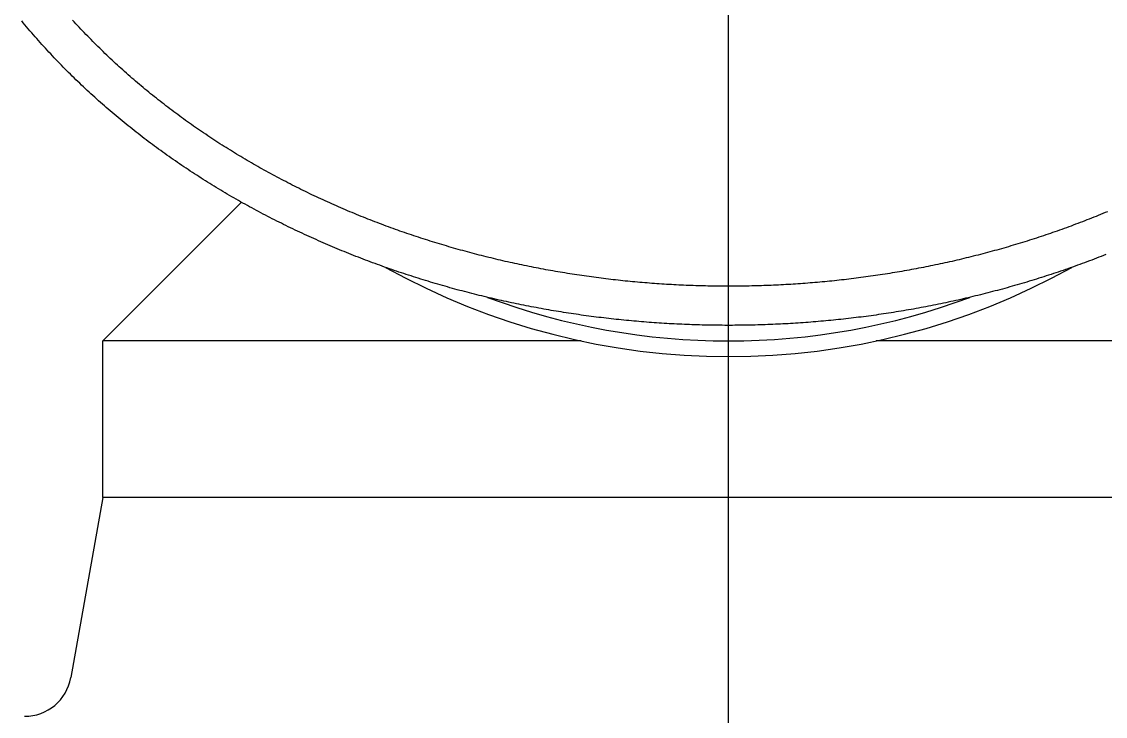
# Model space of a CAD drawing. Extents: x -29.9 to 42, y -37 to 6.5.
# Drawn here: x 30.05 to 36.97, y -6.8 to -2.36 of the extents above; entities that cross this region are included whole.
import ezdxf

# ---------------------------------------------------------------- set-up
doc = ezdxf.new("R2010")
doc.units = 0
doc.linetypes.add('CENTER', pattern=[50.8, 31.75, -6.35, 6.35, -6.35])
doc.layers.get('0').update_dxf_attribs({"linetype": 'CONTINUOUS'})
doc.layers.add('CENTER', color=1, linetype='CENTER')

msp = doc.modelspace()

# ---------------------------------------------------------------- linework, layer by layer
at = {"color": 7, "linetype": 'CONTINUOUS'}
for p, q in [((31.4527, -3.5134), (30.5661, -4.4)), ((33.6227, -4.4), (30.5661, -4.4)), ((30.5661, -5.4), (30.5661, -4.4)), ((38.5661, -4.4), (35.5095, -4.4)), ((30.5661, -5.4), (30.3602, -6.5527)), ((38.5661, -5.4), (30.5661, -5.4))]:
    msp.add_line(p, q, dxfattribs=at)
at = {"color": 7}
for points in [[(36.9786, -3.847, 0), (36.9634, -3.853, 0), (36.9483, -3.859, 0), (36.9331, -3.8649, 0), (36.9179, -3.8708, 0), (36.9027, -3.8766, 0), (36.8875, -3.8824, 0), (36.8723, -3.8881, 0), (36.8571, -3.8938, 0), (36.8418, -3.8995, 0), (36.8266, -3.9051, 0), (36.8113, -3.9107, 0), (36.796, -3.9162, 0), (36.7807, -3.9217, 0), (36.7654, -3.9272, 0), (36.7501, -3.9326, 0), (36.7348, -3.938, 0), (36.7194, -3.9433, 0), (36.7041, -3.9486, 0), (36.6887, -3.9539, 0), (36.6734, -3.9591, 0), (36.658, -3.9642, 0), (36.6426, -3.9694, 0), (36.6272, -3.9745, 0), (36.6117, -3.9795, 0), (36.5963, -3.9845, 0), (36.5809, -3.9895, 0), (36.5654, -3.9944, 0), (36.5499, -3.9993, 0), (36.5345, -4.0042, 0), (36.519, -4.009, 0), (36.5035, -4.0137, 0), (36.488, -4.0185, 0), (36.4724, -4.0232, 0), (36.4569, -4.0278, 0), (36.4414, -4.0324, 0), (36.4258, -4.037, 0), (36.4103, -4.0415, 0), (36.3947, -4.046, 0), (36.3791, -4.0504, 0), (36.3635, -4.0548, 0), (36.3479, -4.0592, 0), (36.3323, -4.0635, 0), (36.3167, -4.0678, 0), (36.301, -4.0721, 0), (36.2854, -4.0763, 0), (36.2697, -4.0804, 0), (36.2541, -4.0846, 0), (36.2384, -4.0887, 0), (36.2227, -4.0927, 0), (36.207, -4.0967, 0), (36.1913, -4.1007, 0), (36.1756, -4.1046, 0), (36.1599, -4.1085, 0), (36.1442, -4.1123, 0), (36.1284, -4.1161, 0), (36.1127, -4.1199, 0), (36.0969, -4.1236, 0), (36.0812, -4.1273, 0), (36.0654, -4.131, 0), (36.0496, -4.1346, 0), (36.0338, -4.1382, 0), (36.018, -4.1417, 0), (36.0022, -4.1452, 0), (35.9864, -4.1486, 0), (35.9706, -4.1521, 0), (35.9548, -4.1554, 0), (35.939, -4.1588, 0), (35.9231, -4.162, 0), (35.9073, -4.1653, 0), (35.8914, -4.1685, 0), (35.8755, -4.1717, 0), (35.8597, -4.1748, 0), (35.8438, -4.1779, 0), (35.8279, -4.181, 0), (35.812, -4.184, 0), (35.7961, -4.187, 0), (35.7802, -4.1899, 0), (35.7643, -4.1928, 0), (35.7484, -4.1957, 0), (35.7324, -4.1985, 0), (35.7165, -4.2013, 0), (35.7006, -4.204, 0), (35.6846, -4.2068, 0), (35.6687, -4.2094, 0), (35.6527, -4.212, 0), (35.6368, -4.2146, 0), (35.6208, -4.2172, 0), (35.6048, -4.2197, 0), (35.5888, -4.2222, 0), (35.5728, -4.2246, 0), (35.5568, -4.227, 0), (35.5408, -4.2294, 0), (35.5248, -4.2317, 0), (35.5088, -4.234, 0), (35.4928, -4.2362, 0), (35.4768, -4.2384, 0), (35.4608, -4.2406, 0), (35.4447, -4.2427, 0), (35.4287, -4.2448, 0), (35.4127, -4.2468, 0), (35.3966, -4.2488, 0), (35.3806, -4.2508, 0), (35.3645, -4.2527, 0), (35.3485, -4.2546, 0), (35.3324, -4.2565, 0), (35.3163, -4.2583, 0), (35.3003, -4.2601, 0), (35.2842, -4.2618, 0), (35.2681, -4.2635, 0), (35.252, -4.2652, 0), (35.2359, -4.2668, 0), (35.2198, -4.2684, 0), (35.2038, -4.2699, 0), (35.1877, -4.2714, 0), (35.1716, -4.2729, 0), (35.1554, -4.2743, 0), (35.1393, -4.2757, 0), (35.1232, -4.2771, 0), (35.1071, -4.2784, 0), (35.091, -4.2797, 0), (35.0749, -4.2809, 0), (35.0587, -4.2821, 0), (35.0426, -4.2832, 0), (35.0265, -4.2844, 0), (35.0104, -4.2854, 0), (34.9942, -4.2865, 0), (34.9781, -4.2875, 0), (34.962, -4.2885, 0), (34.9458, -4.2894, 0), (34.9297, -4.2903, 0), (34.9135, -4.2911, 0), (34.8974, -4.2919, 0), (34.8812, -4.2927, 0), (34.8651, -4.2934, 0), (34.8489, -4.2941, 0), (34.8328, -4.2948, 0), (34.8166, -4.2954, 0), (34.8005, -4.296, 0), (34.7843, -4.2965, 0), (34.7681, -4.297, 0), (34.752, -4.2975, 0), (34.7358, -4.2979, 0), (34.7197, -4.2983, 0), (34.7035, -4.2986, 0), (34.6873, -4.2989, 0), (34.6712, -4.2992, 0), (34.655, -4.2994, 0), (34.6388, -4.2996, 0), (34.6227, -4.2998, 0), (34.6065, -4.2999, 0), (34.5903, -4.3, 0), (34.5742, -4.3, 0), (34.558, -4.3, 0), (34.5418, -4.3, 0), (34.5257, -4.2999, 0), (34.5095, -4.2998, 0), (34.4933, -4.2996, 0), (34.4772, -4.2994, 0), (34.461, -4.2992, 0), (34.4448, -4.2989, 0), (34.4287, -4.2986, 0), (34.4125, -4.2983, 0), (34.3963, -4.2979, 0), (34.3802, -4.2975, 0), (34.364, -4.297, 0), (34.3479, -4.2965, 0), (34.3317, -4.296, 0), (34.3155, -4.2954, 0), (34.2994, -4.2948, 0), (34.2832, -4.2941, 0), (34.2671, -4.2934, 0), (34.2509, -4.2927, 0), (34.2348, -4.2919, 0), (34.2186, -4.2911, 0), (34.2025, -4.2903, 0), (34.1863, -4.2894, 0), (34.1702, -4.2884, 0), (34.1541, -4.2875, 0), (34.1379, -4.2865, 0), (34.1218, -4.2854, 0), (34.1057, -4.2843, 0), (34.0895, -4.2832, 0), (34.0734, -4.2821, 0), (34.0573, -4.2809, 0), (34.0412, -4.2796, 0), (34.025, -4.2784, 0), (34.0089, -4.2771, 0), (33.9928, -4.2757, 0), (33.9767, -4.2743, 0), (33.9606, -4.2729, 0), (33.9445, -4.2714, 0), (33.9284, -4.2699, 0), (33.9123, -4.2684, 0), (33.8962, -4.2668, 0), (33.8801, -4.2652, 0), (33.8641, -4.2635, 0), (33.848, -4.2618, 0), (33.8319, -4.2601, 0), (33.8158, -4.2583, 0), (33.7998, -4.2565, 0), (33.7837, -4.2546, 0), (33.7676, -4.2528, 0), (33.7516, -4.2508, 0), (33.7355, -4.2489, 0), (33.7195, -4.2469, 0), (33.7035, -4.2448, 0), (33.6874, -4.2427, 0), (33.6714, -4.2406, 0), (33.6554, -4.2384, 0), (33.6393, -4.2362, 0), (33.6233, -4.234, 0), (33.6073, -4.2317, 0), (33.5913, -4.2294, 0), (33.5753, -4.227, 0), (33.5593, -4.2246, 0), (33.5433, -4.2222, 0), (33.5274, -4.2197, 0), (33.5114, -4.2172, 0), (33.4954, -4.2147, 0), (33.4795, -4.2121, 0), (33.4635, -4.2095, 0), (33.4475, -4.2068, 0), (33.4316, -4.2041, 0), (33.4157, -4.2013, 0), (33.3997, -4.1985, 0), (33.3838, -4.1957, 0), (33.3679, -4.1928, 0), (33.352, -4.1899, 0), (33.3361, -4.187, 0), (33.3202, -4.184, 0), (33.3043, -4.181, 0), (33.2884, -4.1779, 0), (33.2725, -4.1748, 0), (33.2566, -4.1717, 0), (33.2408, -4.1685, 0), (33.2249, -4.1653, 0), (33.2091, -4.162, 0), (33.1932, -4.1588, 0), (33.1774, -4.1554, 0), (33.1616, -4.152, 0), (33.1457, -4.1486, 0), (33.1299, -4.1452, 0), (33.1141, -4.1417, 0), (33.0983, -4.1382, 0), (33.0825, -4.1346, 0), (33.0668, -4.131, 0), (33.051, -4.1273, 0), (33.0352, -4.1236, 0), (33.0195, -4.1199, 0), (33.0037, -4.1161, 0), (32.988, -4.1123, 0), (32.9723, -4.1085, 0), (32.9566, -4.1046, 0), (32.9409, -4.1006, 0), (32.9252, -4.0967, 0), (32.9095, -4.0927, 0), (32.8938, -4.0886, 0), (32.8781, -4.0845, 0), (32.8624, -4.0804, 0), (32.8468, -4.0762, 0), (32.8311, -4.072, 0), (32.8155, -4.0678, 0), (32.7999, -4.0635, 0), (32.7843, -4.0592, 0), (32.7687, -4.0548, 0), (32.7531, -4.0504, 0), (32.7375, -4.046, 0), (32.7219, -4.0415, 0), (32.7064, -4.037, 0), (32.6908, -4.0324, 0), (32.6753, -4.0278, 0), (32.6597, -4.0231, 0), (32.6442, -4.0184, 0), (32.6287, -4.0137, 0), (32.6132, -4.0089, 0), (32.5977, -4.0042, 0), (32.5822, -3.9993, 0), (32.5667, -3.9944, 0), (32.5513, -3.9895, 0), (32.5358, -3.9845, 0), (32.5204, -3.9795, 0), (32.505, -3.9745, 0), (32.4895, -3.9694, 0), (32.4741, -3.9642, 0), (32.4587, -3.9591, 0), (32.4433, -3.9539, 0), (32.428, -3.9486, 0), (32.4126, -3.9433, 0), (32.3973, -3.938, 0), (32.3819, -3.9326, 0), (32.3666, -3.9272, 0), (32.3513, -3.9217, 0), (32.336, -3.9162, 0), (32.3207, -3.9107, 0), (32.3054, -3.9051, 0), (32.2902, -3.8995, 0), (32.2749, -3.8938, 0), (32.2597, -3.8881, 0), (32.2445, -3.8824, 0), (32.2293, -3.8766, 0), (32.2141, -3.8707, 0), (32.1989, -3.8649, 0), (32.1837, -3.859, 0), (32.1686, -3.853, 0), (32.1535, -3.847, 0), (32.1383, -3.841, 0), (32.1232, -3.8349, 0), (32.1081, -3.8288, 0), (32.0931, -3.8226, 0), (32.078, -3.8164, 0), (32.0629, -3.8102, 0), (32.0479, -3.8039, 0), (32.0329, -3.7975, 0), (32.0179, -3.7912, 0), (32.0029, -3.7848, 0), (31.9879, -3.7783, 0), (31.973, -3.7718, 0), (31.958, -3.7653, 0), (31.9431, -3.7587, 0), (31.9282, -3.7521, 0), (31.9133, -3.7454, 0), (31.8984, -3.7387, 0), (31.8836, -3.732, 0), (31.8687, -3.7252, 0), (31.8539, -3.7183, 0), (31.8391, -3.7115, 0), (31.8243, -3.7045, 0), (31.8096, -3.6976, 0), (31.7948, -3.6906, 0), (31.7801, -3.6835, 0), (31.7654, -3.6765, 0), (31.7507, -3.6693, 0), (31.736, -3.6622, 0), (31.7213, -3.6549, 0), (31.7067, -3.6477, 0), (31.692, -3.6404, 0), (31.6774, -3.6331, 0), (31.6628, -3.6257, 0), (31.6483, -3.6183, 0), (31.6337, -3.6108, 0), (31.6192, -3.6033, 0), (31.6047, -3.5957, 0), (31.5902, -3.5881, 0), (31.5757, -3.5805, 0), (31.5613, -3.5728, 0), (31.5468, -3.5651, 0), (31.5324, -3.5573, 0), (31.518, -3.5495, 0), (31.5037, -3.5416, 0), (31.4893, -3.5337, 0), (31.475, -3.5258, 0), (31.4607, -3.5178, 0), (31.4464, -3.5098, 0), (31.4321, -3.5017, 0), (31.4179, -3.4936, 0), (31.4036, -3.4855, 0), (31.3894, -3.4773, 0), (31.3753, -3.469, 0), (31.3611, -3.4607, 0), (31.347, -3.4524, 0), (31.3329, -3.444, 0), (31.3188, -3.4356, 0), (31.3047, -3.4272, 0), (31.2907, -3.4187, 0), (31.2767, -3.4101, 0), (31.2627, -3.4016, 0), (31.2488, -3.3929, 0), (31.2348, -3.3843, 0), (31.2209, -3.3756, 0), (31.207, -3.3668, 0), (31.1932, -3.358, 0), (31.1794, -3.3492, 0), (31.1656, -3.3403, 0), (31.1518, -3.3314, 0), (31.138, -3.3224, 0), (31.1243, -3.3134, 0), (31.1106, -3.3044, 0), (31.097, -3.2953, 0), (31.0833, -3.2862, 0), (31.0697, -3.277, 0), (31.0561, -3.2678, 0), (31.0426, -3.2585, 0), (31.029, -3.2492, 0), (31.0156, -3.2398, 0), (31.0021, -3.2304, 0), (30.9886, -3.221, 0), (30.9752, -3.2115, 0), (30.9619, -3.202, 0), (30.9485, -3.1925, 0), (30.9352, -3.1829, 0), (30.9219, -3.1732, 0), (30.9086, -3.1635, 0), (30.8954, -3.1538, 0), (30.8822, -3.144, 0), (30.869, -3.1342, 0), (30.8559, -3.1244, 0), (30.8428, -3.1145, 0), (30.8297, -3.1045, 0), (30.8167, -3.0945, 0), (30.8037, -3.0845, 0), (30.7907, -3.0744, 0), (30.7777, -3.0643, 0), (30.7648, -3.0541, 0), (30.752, -3.044, 0), (30.7391, -3.0337, 0), (30.7263, -3.0234, 0), (30.7135, -3.0131, 0), (30.7008, -3.0027, 0), (30.6881, -2.9923, 0), (30.6754, -2.9819, 0), (30.6627, -2.9714, 0), (30.6501, -2.9608, 0), (30.6375, -2.9502, 0), (30.625, -2.9396, 0), (30.6125, -2.9289, 0), (30.6, -2.9182, 0), (30.5876, -2.9075, 0), (30.5752, -2.8967, 0), (30.5628, -2.8858, 0), (30.5505, -2.875, 0), (30.5382, -2.864, 0), (30.5259, -2.8531, 0), (30.5137, -2.842, 0), (30.5015, -2.831, 0), (30.4894, -2.8199, 0), (30.4773, -2.8088, 0), (30.4652, -2.7976, 0), (30.4532, -2.7864, 0), (30.4412, -2.7751, 0), (30.4292, -2.7638, 0), (30.4173, -2.7524, 0), (30.4054, -2.741, 0), (30.3936, -2.7296, 0), (30.3818, -2.7181, 0), (30.37, -2.7066, 0), (30.3583, -2.695, 0), (30.3466, -2.6834, 0), (30.3349, -2.6717, 0), (30.3233, -2.66, 0), (30.3117, -2.6483, 0), (30.3002, -2.6365, 0), (30.2887, -2.6247, 0), (30.2773, -2.6128, 0), (30.2658, -2.6009, 0), (30.2545, -2.5889, 0), (30.2431, -2.5769, 0), (30.2318, -2.5648, 0), (30.2206, -2.5527, 0), (30.2094, -2.5406, 0), (30.1982, -2.5284, 0), (30.1871, -2.5162, 0), (30.176, -2.5039, 0), (30.165, -2.4916, 0), (30.154, -2.4792, 0), (30.143, -2.4668, 0), (30.1321, -2.4544, 0), (30.1212, -2.4419, 0), (30.1104, -2.4294, 0), (30.0996, -2.4168, 0), (30.0889, -2.4042, 0), (30.0782, -2.3915, 0), (30.0676, -2.3788, 0), (30.057, -2.366, 0), (30.0464, -2.3532, 0)], [(36.9874, -3.5734, 0), (36.973, -3.5794, 0), (36.9585, -3.5854, 0), (36.9441, -3.5913, 0), (36.9296, -3.5972, 0), (36.9152, -3.6031, 0), (36.9007, -3.6089, 0), (36.8862, -3.6147, 0), (36.8717, -3.6205, 0), (36.8571, -3.6262, 0), (36.8426, -3.6318, 0), (36.828, -3.6375, 0), (36.8135, -3.6431, 0), (36.7989, -3.6486, 0), (36.7843, -3.6541, 0), (36.7697, -3.6596, 0), (36.7551, -3.665, 0), (36.7404, -3.6704, 0), (36.7258, -3.6758, 0), (36.7111, -3.6811, 0), (36.6964, -3.6864, 0), (36.6818, -3.6916, 0), (36.6671, -3.6968, 0), (36.6524, -3.702, 0), (36.6376, -3.7071, 0), (36.6229, -3.7122, 0), (36.6082, -3.7172, 0), (36.5934, -3.7222, 0), (36.5786, -3.7272, 0), (36.5639, -3.7321, 0), (36.5491, -3.737, 0), (36.5343, -3.7418, 0), (36.5195, -3.7466, 0), (36.5046, -3.7514, 0), (36.4898, -3.7561, 0), (36.4749, -3.7608, 0), (36.4601, -3.7655, 0), (36.4452, -3.7701, 0), (36.4303, -3.7747, 0), (36.4154, -3.7792, 0), (36.4005, -3.7837, 0), (36.3856, -3.7882, 0), (36.3707, -3.7926, 0), (36.3557, -3.797, 0), (36.3408, -3.8013, 0), (36.3258, -3.8056, 0), (36.3108, -3.8099, 0), (36.2959, -3.8142, 0), (36.2809, -3.8184, 0), (36.2659, -3.8225, 0), (36.2508, -3.8266, 0), (36.2358, -3.8307, 0), (36.2208, -3.8348, 0), (36.2058, -3.8388, 0), (36.1907, -3.8427, 0), (36.1756, -3.8466, 0), (36.1606, -3.8505, 0), (36.1455, -3.8544, 0), (36.1304, -3.8582, 0), (36.1153, -3.862, 0), (36.1002, -3.8657, 0), (36.0851, -3.8694, 0), (36.0699, -3.8731, 0), (36.0548, -3.8767, 0), (36.0397, -3.8803, 0), (36.0245, -3.8838, 0), (36.0093, -3.8873, 0), (35.9942, -3.8908, 0), (35.979, -3.8942, 0), (35.9638, -3.8976, 0), (35.9486, -3.901, 0), (35.9334, -3.9043, 0), (35.9182, -3.9076, 0), (35.903, -3.9108, 0), (35.8877, -3.9141, 0), (35.8725, -3.9172, 0), (35.8573, -3.9204, 0), (35.842, -3.9234, 0), (35.8267, -3.9265, 0), (35.8115, -3.9295, 0), (35.7962, -3.9325, 0), (35.7809, -3.9354, 0), (35.7656, -3.9383, 0), (35.7503, -3.9412, 0), (35.735, -3.944, 0), (35.7197, -3.9468, 0), (35.7044, -3.9496, 0), (35.6891, -3.9523, 0), (35.6737, -3.955, 0), (35.6584, -3.9576, 0), (35.6431, -3.9602, 0), (35.6277, -3.9628, 0), (35.6124, -3.9653, 0), (35.597, -3.9678, 0), (35.5816, -3.9703, 0), (35.5663, -3.9727, 0), (35.5509, -3.9751, 0), (35.5355, -3.9774, 0), (35.5201, -3.9797, 0), (35.5047, -3.982, 0), (35.4893, -3.9842, 0), (35.4739, -3.9864, 0), (35.4585, -3.9886, 0), (35.443, -3.9907, 0), (35.4276, -3.9928, 0), (35.4122, -3.9948, 0), (35.3968, -3.9968, 0), (35.3813, -3.9988, 0), (35.3659, -4.0007, 0), (35.3504, -4.0026, 0), (35.335, -4.0045, 0), (35.3195, -4.0063, 0), (35.304, -4.0081, 0), (35.2886, -4.0098, 0), (35.2731, -4.0115, 0), (35.2576, -4.0132, 0), (35.2421, -4.0149, 0), (35.2267, -4.0165, 0), (35.2112, -4.018, 0), (35.1957, -4.0195, 0), (35.1802, -4.021, 0), (35.1647, -4.0225, 0), (35.1492, -4.0239, 0), (35.1337, -4.0253, 0), (35.1182, -4.0266, 0), (35.1026, -4.0279, 0), (35.0871, -4.0292, 0), (35.0716, -4.0304, 0), (35.0561, -4.0316, 0), (35.0406, -4.0327, 0), (35.025, -4.0339, 0), (35.0095, -4.0349, 0), (34.994, -4.036, 0), (34.9784, -4.037, 0), (34.9629, -4.0379, 0), (34.9473, -4.0389, 0), (34.9318, -4.0398, 0), (34.9163, -4.0406, 0), (34.9007, -4.0414, 0), (34.8852, -4.0422, 0), (34.8696, -4.043, 0), (34.854, -4.0437, 0), (34.8385, -4.0443, 0), (34.8229, -4.045, 0), (34.8074, -4.0456, 0), (34.7918, -4.0461, 0), (34.7763, -4.0466, 0), (34.7607, -4.0471, 0), (34.7451, -4.0476, 0), (34.7296, -4.048, 0), (34.714, -4.0483, 0), (34.6984, -4.0487, 0), (34.6829, -4.049, 0), (34.6673, -4.0492, 0), (34.6517, -4.0495, 0), (34.6361, -4.0496, 0), (34.6206, -4.0498, 0), (34.605, -4.0499, 0), (34.5894, -4.05, 0), (34.5739, -4.05, 0), (34.5583, -4.05, 0), (34.5427, -4.05, 0), (34.5272, -4.0499, 0), (34.5116, -4.0498, 0), (34.496, -4.0496, 0), (34.4804, -4.0495, 0), (34.4649, -4.0492, 0), (34.4493, -4.049, 0), (34.4337, -4.0487, 0), (34.4182, -4.0483, 0), (34.4026, -4.048, 0), (34.387, -4.0476, 0), (34.3715, -4.0471, 0), (34.3559, -4.0466, 0), (34.3403, -4.0461, 0), (34.3248, -4.0456, 0), (34.3092, -4.045, 0), (34.2937, -4.0443, 0), (34.2781, -4.0437, 0), (34.2626, -4.043, 0), (34.247, -4.0422, 0), (34.2315, -4.0414, 0), (34.2159, -4.0406, 0), (34.2004, -4.0397, 0), (34.1848, -4.0389, 0), (34.1693, -4.0379, 0), (34.1537, -4.037, 0), (34.1382, -4.036, 0), (34.1227, -4.0349, 0), (34.1071, -4.0338, 0), (34.0916, -4.0327, 0), (34.0761, -4.0316, 0), (34.0606, -4.0304, 0), (34.045, -4.0292, 0), (34.0295, -4.0279, 0), (34.014, -4.0266, 0), (33.9985, -4.0253, 0), (33.983, -4.0239, 0), (33.9675, -4.0225, 0), (33.952, -4.021, 0), (33.9365, -4.0195, 0), (33.921, -4.018, 0), (33.9055, -4.0165, 0), (33.89, -4.0149, 0), (33.8745, -4.0132, 0), (33.8591, -4.0116, 0), (33.8436, -4.0099, 0), (33.8281, -4.0081, 0), (33.8127, -4.0063, 0), (33.7972, -4.0045, 0), (33.7817, -4.0027, 0), (33.7663, -4.0008, 0), (33.7509, -3.9988, 0), (33.7354, -3.9968, 0), (33.72, -3.9948, 0), (33.7045, -3.9928, 0), (33.6891, -3.9907, 0), (33.6737, -3.9886, 0), (33.6583, -3.9864, 0), (33.6429, -3.9842, 0), (33.6275, -3.982, 0), (33.6121, -3.9798, 0), (33.5967, -3.9775, 0), (33.5813, -3.9751, 0), (33.5659, -3.9727, 0), (33.5505, -3.9703, 0), (33.5352, -3.9678, 0), (33.5198, -3.9653, 0), (33.5045, -3.9628, 0), (33.4891, -3.9603, 0), (33.4738, -3.9577, 0), (33.4584, -3.955, 0), (33.4431, -3.9523, 0), (33.4278, -3.9496, 0), (33.4125, -3.9468, 0), (33.3971, -3.9441, 0), (33.3818, -3.9412, 0), (33.3665, -3.9384, 0), (33.3513, -3.9354, 0), (33.336, -3.9325, 0), (33.3207, -3.9295, 0), (33.3054, -3.9265, 0), (33.2902, -3.9234, 0), (33.2749, -3.9204, 0), (33.2597, -3.9172, 0), (33.2444, -3.9141, 0), (33.2292, -3.9108, 0), (33.214, -3.9076, 0), (33.1988, -3.9043, 0), (33.1836, -3.901, 0), (33.1684, -3.8976, 0), (33.1532, -3.8942, 0), (33.138, -3.8908, 0), (33.1228, -3.8873, 0), (33.1077, -3.8838, 0), (33.0925, -3.8803, 0), (33.0774, -3.8767, 0), (33.0622, -3.8731, 0), (33.0471, -3.8694, 0), (33.032, -3.8657, 0), (33.0169, -3.862, 0), (33.0018, -3.8582, 0), (32.9867, -3.8544, 0), (32.9716, -3.8505, 0), (32.9565, -3.8466, 0), (32.9415, -3.8427, 0), (32.9264, -3.8387, 0), (32.9114, -3.8347, 0), (32.8963, -3.8307, 0), (32.8813, -3.8266, 0), (32.8663, -3.8225, 0), (32.8513, -3.8183, 0), (32.8363, -3.8141, 0), (32.8213, -3.8099, 0), (32.8064, -3.8056, 0), (32.7914, -3.8013, 0), (32.7765, -3.797, 0), (32.7615, -3.7926, 0), (32.7466, -3.7882, 0), (32.7317, -3.7837, 0), (32.7168, -3.7792, 0), (32.7019, -3.7747, 0), (32.687, -3.7701, 0), (32.6721, -3.7655, 0), (32.6572, -3.7608, 0), (32.6424, -3.7561, 0), (32.6275, -3.7514, 0), (32.6127, -3.7466, 0), (32.5979, -3.7418, 0), (32.583, -3.737, 0), (32.5682, -3.7321, 0), (32.5535, -3.7271, 0), (32.5387, -3.7222, 0), (32.5239, -3.7172, 0), (32.5092, -3.7121, 0), (32.4944, -3.7071, 0), (32.4797, -3.7019, 0), (32.465, -3.6968, 0), (32.4503, -3.6916, 0), (32.4356, -3.6863, 0), (32.4209, -3.6811, 0), (32.4062, -3.6757, 0), (32.3916, -3.6704, 0), (32.377, -3.665, 0), (32.3623, -3.6596, 0), (32.3477, -3.6541, 0), (32.3331, -3.6486, 0), (32.3185, -3.643, 0), (32.304, -3.6374, 0), (32.2894, -3.6318, 0), (32.2749, -3.6261, 0), (32.2603, -3.6204, 0), (32.2458, -3.6147, 0), (32.2313, -3.6089, 0), (32.2169, -3.6031, 0), (32.2024, -3.5972, 0), (32.1879, -3.5913, 0), (32.1735, -3.5854, 0), (32.1591, -3.5794, 0), (32.1447, -3.5734, 0), (32.1303, -3.5673, 0), (32.1159, -3.5612, 0), (32.1016, -3.555, 0), (32.0872, -3.5488, 0), (32.0729, -3.5426, 0), (32.0586, -3.5364, 0), (32.0443, -3.5301, 0), (32.03, -3.5237, 0), (32.0157, -3.5173, 0), (32.0015, -3.5109, 0), (31.9873, -3.5045, 0), (31.9731, -3.498, 0), (31.9589, -3.4914, 0), (31.9447, -3.4848, 0), (31.9305, -3.4782, 0), (31.9164, -3.4716, 0), (31.9023, -3.4649, 0), (31.8882, -3.4581, 0), (31.8741, -3.4514, 0), (31.86, -3.4445, 0), (31.846, -3.4377, 0), (31.832, -3.4308, 0), (31.8179, -3.4238, 0), (31.804, -3.4168, 0), (31.79, -3.4098, 0), (31.776, -3.4028, 0), (31.7621, -3.3957, 0), (31.7482, -3.3885, 0), (31.7343, -3.3813, 0), (31.7204, -3.3741, 0), (31.7066, -3.3668, 0), (31.6927, -3.3596, 0), (31.6789, -3.3522, 0), (31.6651, -3.3448, 0), (31.6513, -3.3374, 0), (31.6376, -3.3299, 0), (31.6238, -3.3224, 0), (31.6101, -3.3149, 0), (31.5964, -3.3073, 0), (31.5828, -3.2997, 0), (31.5691, -3.292, 0), (31.5555, -3.2843, 0), (31.5419, -3.2765, 0), (31.5283, -3.2688, 0), (31.5147, -3.2609, 0), (31.5012, -3.2531, 0), (31.4877, -3.2452, 0), (31.4742, -3.2372, 0), (31.4607, -3.2292, 0), (31.4473, -3.2212, 0), (31.4339, -3.2131, 0), (31.4205, -3.205, 0), (31.4071, -3.1969, 0), (31.3938, -3.1887, 0), (31.3805, -3.1805, 0), (31.3672, -3.1722, 0), (31.3539, -3.1639, 0), (31.3407, -3.1555, 0), (31.3275, -3.1472, 0), (31.3143, -3.1387, 0), (31.3011, -3.1303, 0), (31.288, -3.1218, 0), (31.2749, -3.1132, 0), (31.2618, -3.1046, 0), (31.2488, -3.096, 0), (31.2358, -3.0873, 0), (31.2228, -3.0787, 0), (31.2098, -3.0699, 0), (31.1969, -3.0611, 0), (31.184, -3.0523, 0), (31.1711, -3.0434, 0), (31.1582, -3.0345, 0), (31.1454, -3.0256, 0), (31.1326, -3.0166, 0), (31.1198, -3.0076, 0), (31.1071, -2.9985, 0), (31.0944, -2.9894, 0), (31.0817, -2.9803, 0), (31.0691, -2.9711, 0), (31.0565, -2.9619, 0), (31.0439, -2.9527, 0), (31.0313, -2.9434, 0), (31.0188, -2.934, 0), (31.0063, -2.9246, 0), (30.9938, -2.9152, 0), (30.9814, -2.9058, 0), (30.969, -2.8963, 0), (30.9566, -2.8867, 0), (30.9443, -2.8772, 0), (30.932, -2.8676, 0), (30.9197, -2.8579, 0), (30.9075, -2.8482, 0), (30.8953, -2.8385, 0), (30.8831, -2.8287, 0), (30.871, -2.8189, 0), (30.8589, -2.8091, 0), (30.8468, -2.7992, 0), (30.8347, -2.7892, 0), (30.8227, -2.7793, 0), (30.8108, -2.7693, 0), (30.7988, -2.7592, 0), (30.7869, -2.7491, 0), (30.7751, -2.739, 0), (30.7632, -2.7288, 0), (30.7514, -2.7186, 0), (30.7397, -2.7084, 0), (30.7279, -2.6981, 0), (30.7162, -2.6878, 0), (30.7046, -2.6774, 0), (30.693, -2.6671, 0), (30.6814, -2.6566, 0), (30.6698, -2.6461, 0), (30.6583, -2.6356, 0), (30.6469, -2.6251, 0), (30.6354, -2.6145, 0), (30.624, -2.6038, 0), (30.6127, -2.5932, 0), (30.6013, -2.5825, 0), (30.59, -2.5717, 0), (30.5788, -2.5609, 0), (30.5676, -2.5501, 0), (30.5564, -2.5392, 0), (30.5453, -2.5283, 0), (30.5342, -2.5174, 0), (30.5231, -2.5064, 0), (30.5121, -2.4953, 0), (30.5011, -2.4843, 0), (30.4902, -2.4732, 0), (30.4792, -2.462, 0), (30.4684, -2.4508, 0), (30.4575, -2.4396, 0), (30.4468, -2.4283, 0), (30.436, -2.417, 0), (30.4253, -2.4057, 0), (30.4146, -2.3943, 0), (30.404, -2.3828, 0), (30.3934, -2.3714, 0), (30.3829, -2.3599, 0), (30.3724, -2.3483, 0)]]:
    msp.add_polyline3d(points, dxfattribs=at)
at = {"color": 7, "linetype": 'CONTINUOUS'}
for centre, radius, start, end in [((34.5661, 0), 4.5, 240.83239, 299.16761), ((34.5661, 0), 4.4, 249.48553, 290.51447), ((30.0649, -6.5), 0.3, 270, 349.87533)]:
    msp.add_arc(centre, radius, start, end, dxfattribs=at)
at = {"layer": 'CENTER', "color": 1, "linetype": 'CENTER'}
msp.add_line((34.5661, -21.8), (34.5661, 6.5), dxfattribs=at)

doc.saveas('drawing.dxf')
